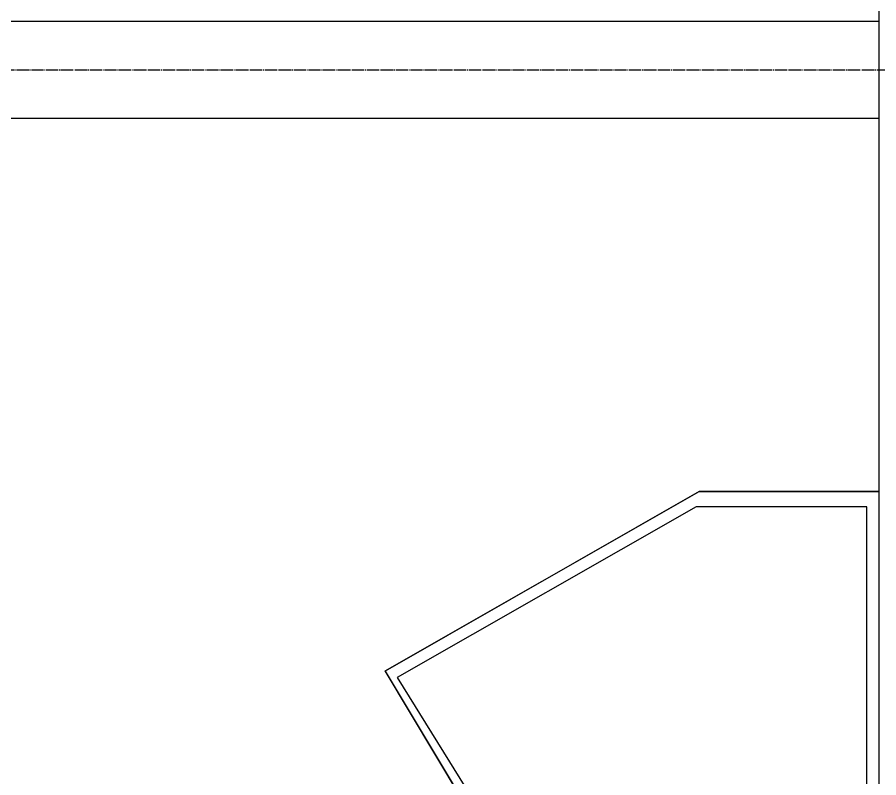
# Model space of a CAD drawing. Header units: millimetres. Extents: x -10810 to 173005, y -5940 to 37270.
# Drawn here: x 24958 to 26377, y 24931 to 26184 of the extents above; entities that cross this region are included whole.
import ezdxf

# ---------------------------------------------------------------- set-up
doc = ezdxf.new("R2010")
doc.units = ezdxf.units.MM
doc.linetypes.add('Штрих-пунктир', pattern=[24, 20, -1.5, 1, -1.5])
for name, color, linetype in [('Мебель', 130, 'Continuous'), ('Оси 2', 240, 'Continuous'), ('Стены', 40, 'Continuous')]:
    doc.layers.add(name, color=color, linetype=linetype)

# ---------------------------------------------------------------- blocks, each defined once
blk = doc.blocks.new('ms_34')
for p, q in [((1625.59047, 0), (-0.072024, 0)), ((1625.59047, 0), (1625.518368, -0.036336)), ((1625.59047, -295.516494), (1625.59047, 0)), ((1625.518368, -0.036336), (0, -0.036336)), ((1625.518368, -0.036336), (1625.518368, -295.526508)), ((24.951912, -19.634346), (1600.566246, -19.634346)), ((1600.566246, -19.634346), (1600.566246, -300.87147)), ((1625.518368, -295.526508), (1329.96969, -812.63466)), ((1330.01547, -812.670708), (1625.59047, -295.516494)), ((1600.566246, -300.87147), (1319.273472, -793.037226)), ((1319.273472, -793.037226), (970.642092, -576.533322)), ((1329.96969, -812.63466), (960.533808, -591.016962)), ((960.546684, -591.033558), (1330.01547, -812.670708)), ((1330.01547, -812.670708), (1329.96969, -812.63466))]:
    blk.add_line(p, q)

msp = doc.modelspace()

# ---------------------------------------------------------------- linework, layer by layer
at = {"layer": 'Оси 2', "linetype": 'Штрих-пунктир'}
msp.add_line((-8810, 26096.76), (33080, 26096.76), dxfattribs=at)
at = {"layer": 'Стены', "linetype": 'Continuous'}
for p, q in [((26377.304, 26176.76), (23507.304, 26176.76)), ((26377.304, 26016.76), (23507.304, 26016.76))]:
    msp.add_line(p, q, dxfattribs=at)
msp.add_lwpolyline([(26377.304, 29746.76), (26377.304, 23776.76)], dxfattribs=at)

# ---------------------------------------------------------------- block references
at = {"layer": 'Мебель', "color": 4, "xscale": -1, "rotation": 270.0000000000001}
msp.add_blockref('ms_34', (26377.304, 23776.76), dxfattribs=at)

doc.saveas('drawing.dxf')
